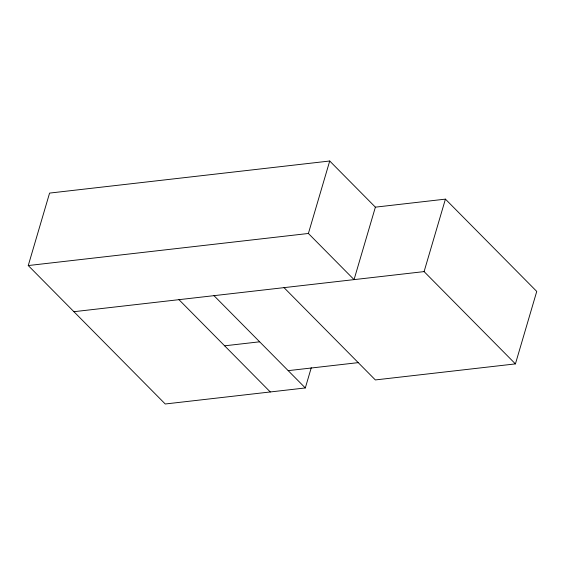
<?xml version="1.0" encoding="UTF-8"?>
<svg xmlns="http://www.w3.org/2000/svg" width="565" height="565" viewBox="0 0 565 565"><rect width="100%" height="100%" fill="white"/><g stroke="black" fill="none" stroke-linecap="round" stroke-linejoin="round"><path stroke-width="0.85" d="M311.266 367.73L305.312 387.95L165.241 403.989L28.25 265.55L49.579 193.089L329.72 161.011L375.386 207.157L445.425 199.134L536.75 291.427L515.421 363.895L375.351 379.934L284.026 287.642M375.386 207.157L354.057 279.619L308.391 233.472L329.72 161.011M515.421 363.895L424.096 271.603L445.425 199.134M28.25 265.55L308.391 233.472M73.916 311.696L424.096 271.603M224.63 345.815L259.653 341.804M288.192 370.647L358.224 362.631M213.987 295.657L305.312 387.95M178.971 299.669L270.296 391.962"/></g></svg>
